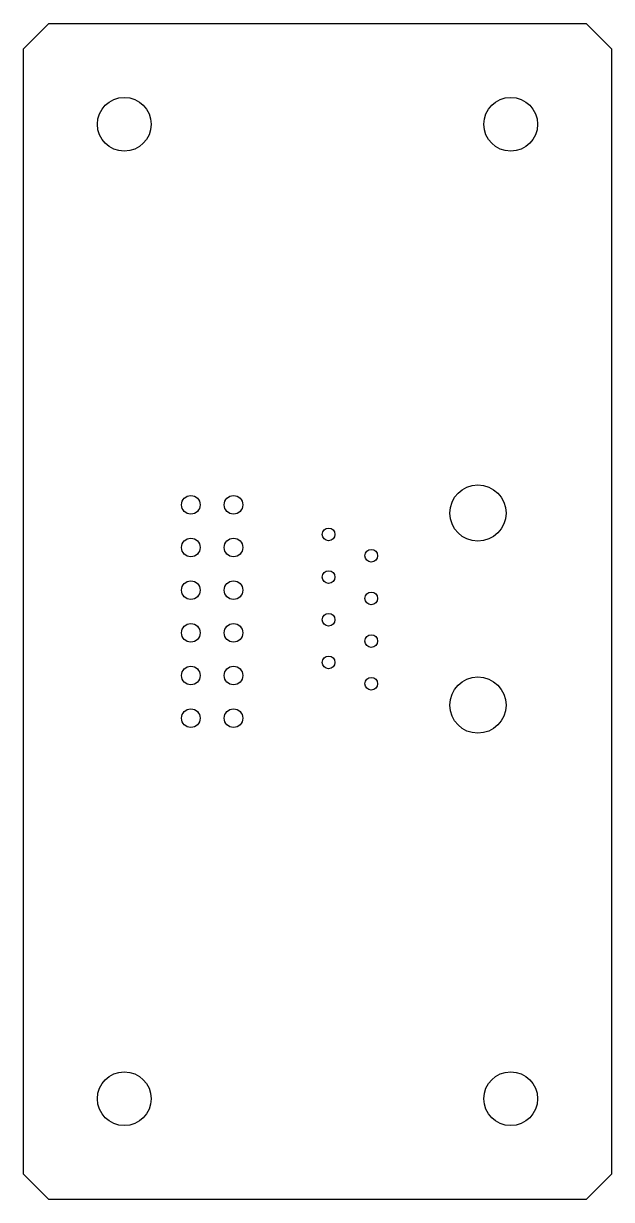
# Model space of a CAD drawing. Extents: x 482.5 to 517.5, y 465 to 535.
import ezdxf

# ---------------------------------------------------------------- set-up
doc = ezdxf.new("R2010")
doc.units = 0
doc.layers.get('0').update_dxf_attribs({"linetype": 'CONTINUOUS'})
doc.layers.add('_BOARD', color=254, linetype='CONTINUOUS')
doc.layers.add('_DRILL', color=251, linetype='CONTINUOUS')

# ---------------------------------------------------------------- blocks, each defined once
blk = doc.blocks.new('_HOLE')
blk.add_circle((0, 0), 0.5)

msp = doc.modelspace()

# ---------------------------------------------------------------- linework, layer by layer
at = {"layer": '_BOARD', "color": 3}
msp.add_lwpolyline([(482.5, 466.5), (482.5, 533.5), (482.5, 533.5), (484, 535), (484, 535), (516, 535), (516, 535), (517.5, 533.5), (517.5, 533.5), (517.5, 466.5), (517.5, 466.5), (516, 465), (516, 465), (484, 465), (484, 465), (482.5, 466.5), (482.5, 466.5)], close=True, dxfattribs=at)

# ---------------------------------------------------------------- block references
at = {"layer": '_DRILL'}
for p, xscale, yscale in [((488.5, 529), 3.2, 3.2), ((511.5, 529), 3.2, 3.2), ((509.55, 505.861), 3.35, 3.35), ((492.46, 506.35), 1.1, 1.1), ((495, 506.35), 1.1, 1.1), ((500.66, 504.59), 0.76, 0.76), ((492.46, 503.81), 1.1, 1.1), ((495, 503.81), 1.1, 1.1), ((503.2, 503.32), 0.76, 0.76), ((500.66, 502.05), 0.76, 0.76), ((492.46, 501.27), 1.1, 1.1), ((495, 501.27), 1.1, 1.1), ((503.2, 500.78), 0.76, 0.76), ((500.66, 499.51), 0.76, 0.76), ((492.46, 498.73), 1.1, 1.1), ((495, 498.73), 1.1, 1.1), ((503.2, 498.24), 0.76, 0.76), ((500.66, 496.97), 0.76, 0.76), ((492.46, 496.19), 1.1, 1.1), ((495, 496.19), 1.1, 1.1), ((503.2, 495.7), 0.76, 0.76), ((509.55, 494.429), 3.35, 3.35), ((492.46, 493.65), 1.1, 1.1), ((495, 493.65), 1.1, 1.1), ((488.5, 471), 3.2, 3.2), ((511.5, 471), 3.2, 3.2)]:
    msp.add_blockref('_HOLE', p, dxfattribs=dict(at, xscale=xscale, yscale=yscale))

doc.saveas('drawing.dxf')
